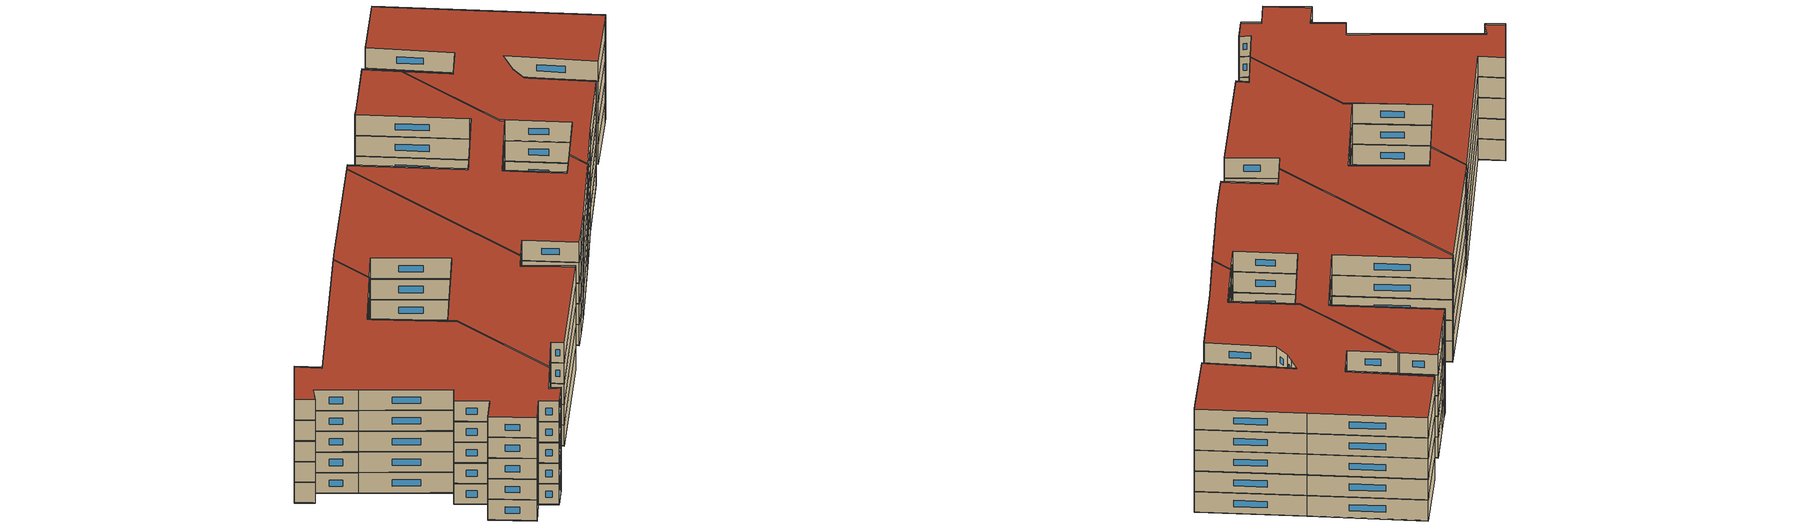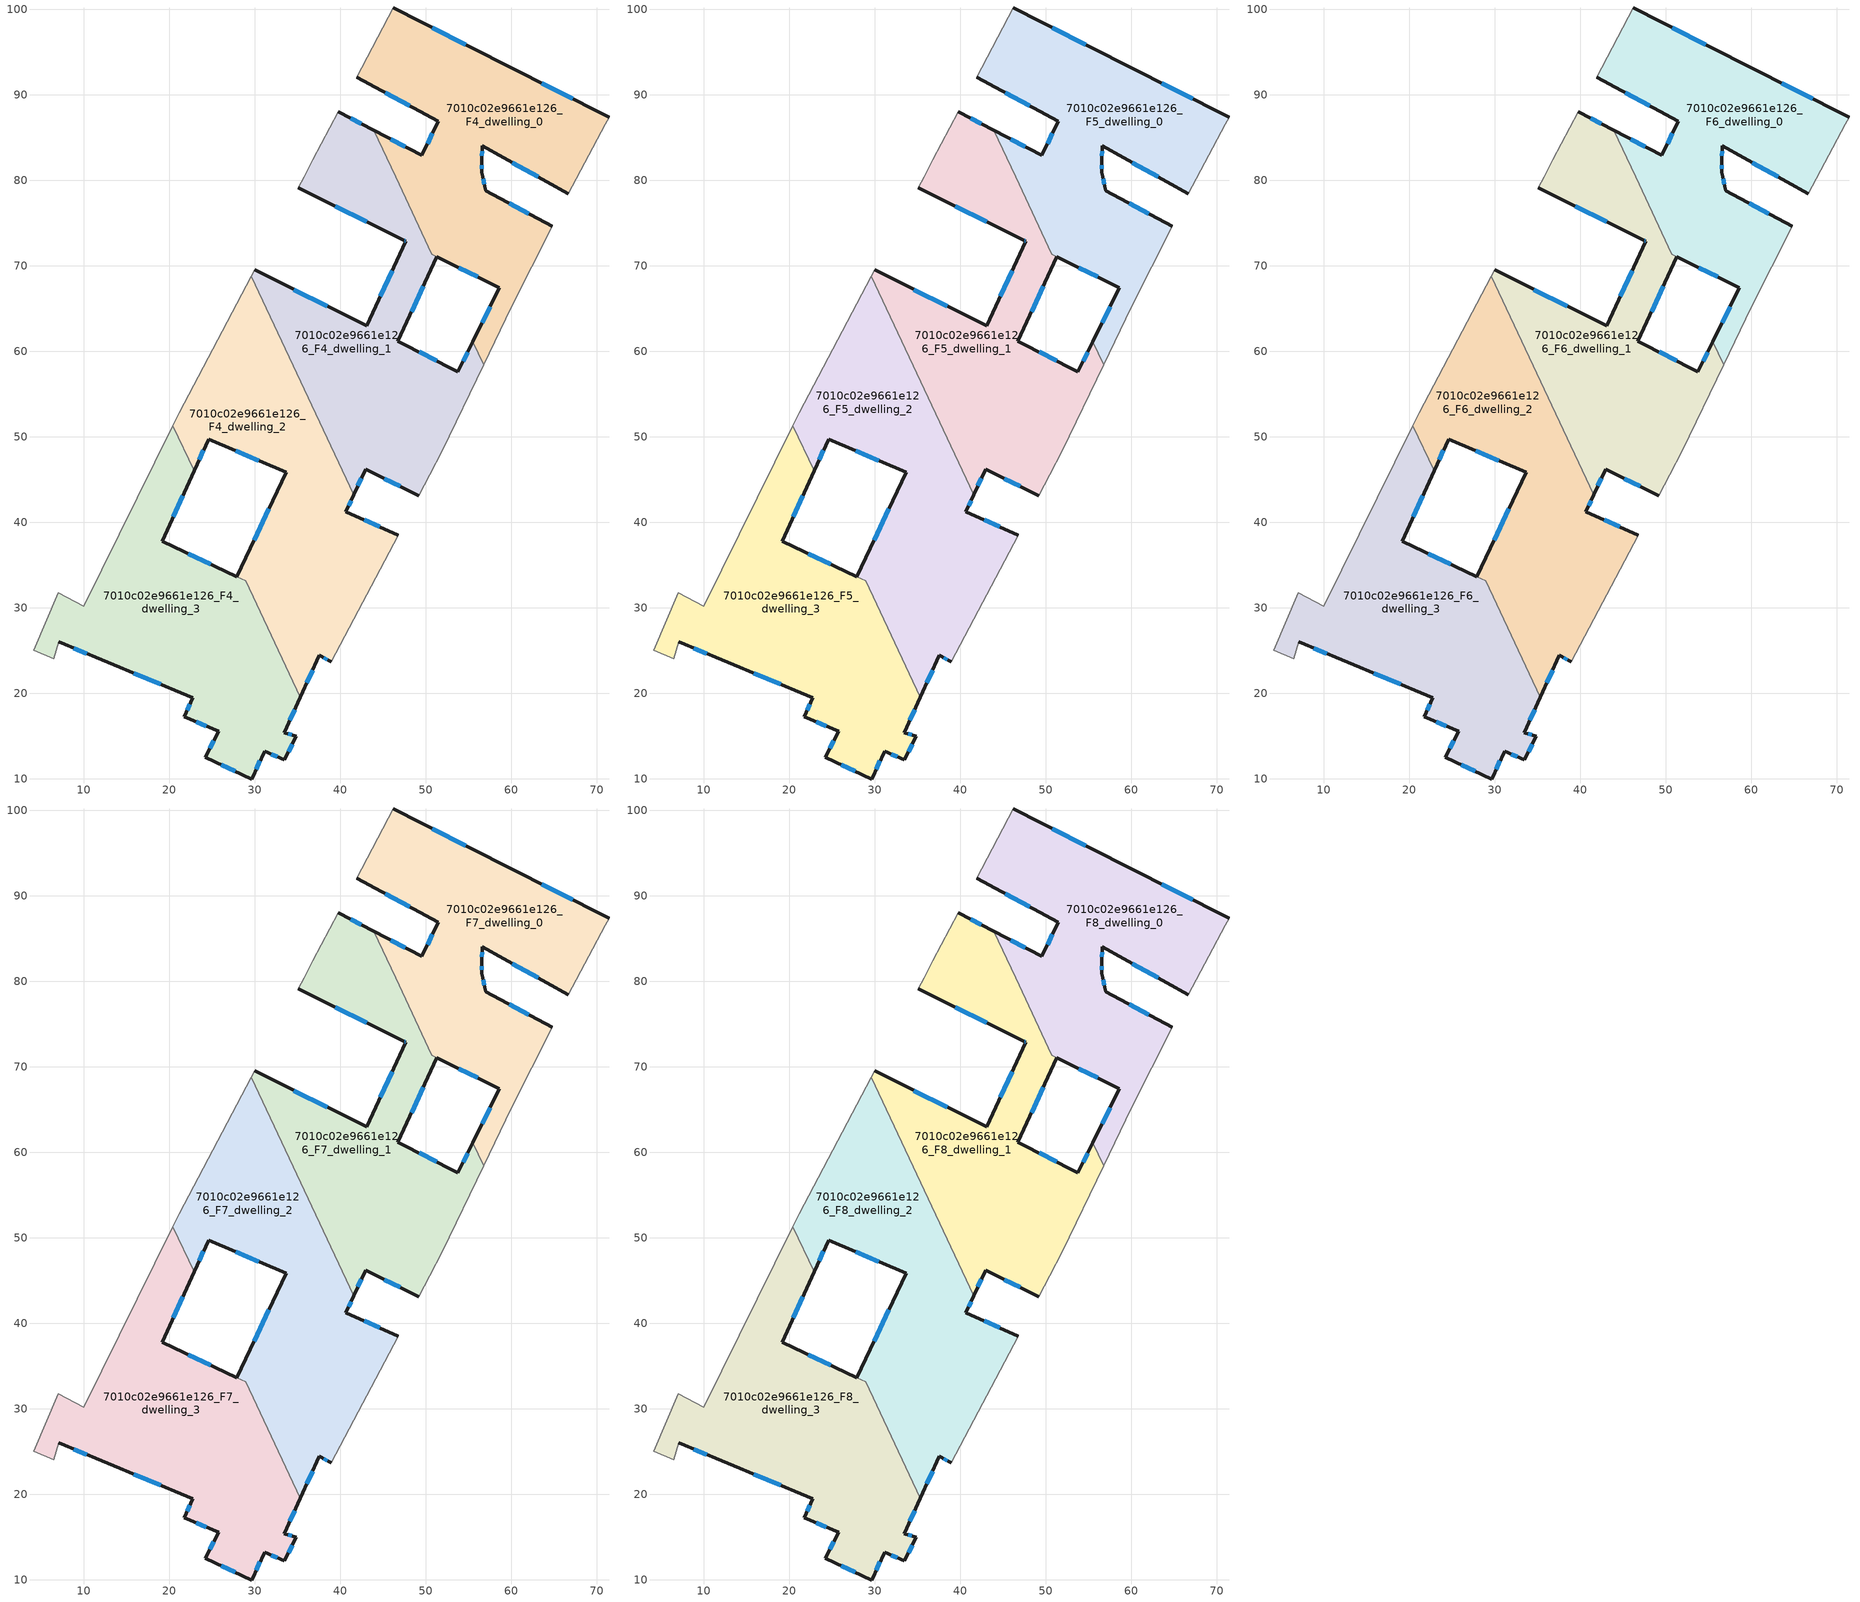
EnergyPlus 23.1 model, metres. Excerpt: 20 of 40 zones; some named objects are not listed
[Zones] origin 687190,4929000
7010c02e9661e126_F4_dwelling_0
 floor to 7010c02e9661e126_F3_dwelling_0 (EU_floor_Construction): 59.98,65.12 64.76,74.59 57.03,78.73 56.53,80.9 56.55,82.2 56.59,83.99 66.68,78.41 71.01,86.51 71.47,87.38 59.29,93.49 46.17,100.13 41.9,92.05 51.45,86.86 49.53,82.88 43.93,85.81 50.72,71.33 58.61,67.4 55.5,61.11 56.77,58.4 z12
 wall outside (EU_wall_Construction): 43.93,85.81 49.54,82.88 51.45,86.86 41.91,92.05 / 46.18,100.13 59.3,93.49 71.47,87.38 / 66.68,78.41 56.59,83.99 56.56,82.2 56.54,80.9 57.04,78.73 64.76,74.59 / 55.5,61.11 58.61,67.4 51.29,71.04 z12:15
 wall adiabatic (EU_wall_Construction): 41.91,92.05 46.18,100.13 / 71.47,87.38 71.01,86.51 66.68,78.41 / 64.76,74.59 59.98,65.12 56.77,58.4 z12:15
 wall to 7010c02e9661e126_F4_dwelling_1 (EU_wall_Construction): 56.77,58.4 55.5,61.11 / 51.28,71.04 50.72,71.33 46.47,80.39 43.93,85.81 z12:15
 window (EU_Window_Construction): 45.89,84.79 47.57,83.91 / 50.21,84.28 50.78,85.47 / 48.11,88.68 45.25,90.23 / 50.78,97.8 54.69,95.82 / 63.57,91.35 67.2,89.52 / 63.15,80.37 60.13,82.04 / 56.58,83.36 56.57,82.83 / 56.55,81.75 56.54,81.36 / 56.71,80.14 56.86,79.49 / 59.74,77.28 62.05,76.04 / 56.59,63.32 57.52,65.2 / 56.05,68.68 53.86,69.77 z13.05:13.95
7010c02e9661e126_F4_dwelling_1
 floor to 7010c02e9661e126_F3_dwelling_1 (EU_floor_Construction): 50.47,45.51 51.94,48.32 56.77,58.4 55.5,61.11 53.76,57.6 46.74,61.15 51.28,71.04 50.72,71.33 43.93,85.81 39.75,87.99 36.8,82.4 35.75,80.4 35.06,79.11 47.44,72.95 47.65,72.85 43.08,62.97 29.97,69.49 29.59,68.76 41.57,43.18 42.96,46.18 49.19,43.08 z12
 wall outside (EU_wall_Construction): 39.76,87.99 43.93,85.81 / 51.29,71.04 46.74,61.15 53.77,57.6 55.5,61.11 / 49.19,43.08 42.96,46.18 41.57,43.18 / 29.97,69.49 43.08,62.97 47.65,72.85 47.44,72.95 35.06,79.11 z12:15
 wall adiabatic (EU_wall_Construction): 56.77,58.4 51.94,48.32 50.47,45.51 49.19,43.08 / 29.59,68.76 29.97,69.49 / 35.06,79.11 35.76,80.4 36.81,82.4 39.76,87.99 z12:15
 wall to 7010c02e9661e126_F4_dwelling_2 (EU_wall_Construction): 41.57,43.18 29.59,68.76 z12:15
 window (EU_Window_Construction): 41.22,87.23 42.47,86.58 / 49.69,67.58 48.34,64.62 / 49.21,59.91 51.3,58.85 / 54.37,58.83 54.89,59.88 / 47.01,44.17 45.15,45.1 / 42.48,45.13 42.06,44.24 / 34.57,67.21 38.49,65.26 / 44.68,66.44 46.05,69.39 / 47.57,72.89 47.52,72.92 / 43.1,75.11 39.41,76.95 z13.05:13.95
7010c02e9661e126_F4_dwelling_2
 floor to 7010c02e9661e126_F3_dwelling_2 (EU_floor_Construction): 38.96,23.66 46.78,38.48 40.67,41.22 41.57,43.18 40.67,45.11 31.22,40.68 27.9,33.61 28.92,33.13 35.31,19.5 37.54,24.42 z12
 floor to 7010c02e9661e126_F3_dwelling_3 (EU_floor_Construction): 40.67,45.11 29.59,68.76 21.15,52.8 20.41,51.3 22.9,45.99 24.58,49.68 33.65,45.84 31.22,40.68 z12
 wall outside (EU_wall_Construction): 41.57,43.18 40.67,41.22 46.78,38.48 / 38.96,23.66 37.55,24.42 35.31,19.5 / 27.9,33.61 33.66,45.84 24.58,49.68 22.9,45.99 z12:15
 wall adiabatic (EU_wall_Construction): 20.41,51.3 21.16,52.8 29.59,68.76 / 46.78,38.48 38.96,23.66 z12:15
 wall to 7010c02e9661e126_F4_dwelling_3 (EU_wall_Construction): 22.9,45.99 20.41,51.3 / 35.31,19.5 28.93,33.12 / 28.92,33.13 27.9,33.61 z12:15
 window (EU_Window_Construction): 30.47,47.19 27.77,48.34 / 23.99,48.39 23.49,47.28 / 41.26,42.5 40.98,41.91 / 42.81,40.26 44.64,39.44 / 38.47,23.93 38.04,24.16 / 36.76,22.7 36.09,21.23 / 29.91,37.9 31.64,41.56 z13.05:13.95
7010c02e9661e126_F4_dwelling_3
 floor to 7010c02e9661e126_F3_dwelling_4 (EU_floor_Construction): 33.46,12.21 34.84,14.96 33.42,15.38 35.31,19.5 28.92,33.12 19.15,37.76 22.9,45.99 20.41,51.3 9.98,30.17 6.99,31.75 4.12,25.01 6.45,24 7.07,26 12.09,23.89 22.72,19.47 21.73,17.24 25.75,15.51 24.17,12.5 29.62,9.96 31.13,13.21 z12
 wall outside (EU_wall_Construction): 22.9,45.99 19.15,37.76 27.89,33.62 / 35.31,19.5 33.43,15.38 34.84,14.96 33.46,12.21 31.14,13.21 29.62,9.96 24.18,12.5 25.76,15.51 21.73,17.24 22.72,19.47 12.09,23.89 7.07,26 z12:15
 wall adiabatic (EU_wall_Construction): 7.07,26 6.45,24 4.12,25.01 6.99,31.75 9.98,30.17 20.41,51.3 z12:15
 window (EU_Window_Construction): 24.73,13.55 25.2,14.46 / 24.35,16.12 23.14,16.63 / 22.08,18.02 22.38,18.69 / 19,21.02 15.82,22.35 / 10.33,24.63 8.84,25.26 / 21.58,43.1 20.46,40.65 / 22.21,36.31 24.82,35.07 / 34.65,18.06 34.08,16.82 / 33.92,15.23 34.35,15.1 / 34.36,13.99 33.95,13.17 / 32.65,12.56 31.95,12.85 / 30.61,12.07 30.15,11.09 / 27.71,10.85 26.09,11.6 z13.05:13.95
7010c02e9661e126_F5_dwelling_0
 floor to 7010c02e9661e126_F4_dwelling_0 (EU_floor_Construction): 59.98,65.12 64.76,74.59 57.03,78.73 56.53,80.9 56.55,82.2 56.59,83.99 66.68,78.41 71.01,86.51 71.47,87.38 59.29,93.49 46.17,100.13 41.9,92.05 51.45,86.86 49.53,82.88 43.93,85.81 50.72,71.33 58.61,67.4 55.5,61.11 56.77,58.4 z15
 wall outside (EU_wall_Construction): 43.93,85.81 49.54,82.88 51.45,86.86 41.91,92.05 / 46.18,100.13 59.3,93.49 71.47,87.38 / 66.68,78.41 56.59,83.99 56.56,82.2 56.54,80.9 57.04,78.73 64.76,74.59 / 55.5,61.11 58.61,67.4 51.29,71.04 z15:18
 wall adiabatic (EU_wall_Construction): 41.91,92.05 46.18,100.13 / 71.47,87.38 71.01,86.51 66.68,78.41 / 64.76,74.59 59.98,65.12 56.77,58.4 z15:18
 wall to 7010c02e9661e126_F5_dwelling_1 (EU_wall_Construction): 56.77,58.4 55.5,61.11 / 51.28,71.04 50.72,71.33 46.47,80.39 43.93,85.81 z15:18
 window (EU_Window_Construction): 45.89,84.79 47.57,83.91 / 50.21,84.28 50.78,85.47 / 48.11,88.68 45.25,90.23 / 50.78,97.8 54.69,95.82 / 63.57,91.35 67.2,89.52 / 63.15,80.37 60.13,82.04 / 56.58,83.36 56.57,82.83 / 56.55,81.75 56.54,81.36 / 56.71,80.14 56.86,79.49 / 59.74,77.28 62.05,76.04 / 56.59,63.32 57.52,65.2 / 56.05,68.68 53.86,69.77 z16.05:16.95
7010c02e9661e126_F5_dwelling_1
 floor to 7010c02e9661e126_F4_dwelling_1 (EU_floor_Construction): 50.47,45.51 51.94,48.32 56.77,58.4 55.5,61.11 53.76,57.6 46.74,61.15 51.28,71.04 50.72,71.33 43.93,85.81 39.75,87.99 36.8,82.4 35.75,80.4 35.06,79.11 47.44,72.95 47.65,72.85 43.08,62.97 29.97,69.49 29.59,68.76 41.57,43.18 42.96,46.18 49.19,43.08 z15
 wall outside (EU_wall_Construction): 39.76,87.99 43.93,85.81 / 51.29,71.04 46.74,61.15 53.77,57.6 55.5,61.11 / 49.19,43.08 42.96,46.18 41.57,43.18 / 29.97,69.49 43.08,62.97 47.65,72.85 47.44,72.95 35.06,79.11 z15:18
 wall adiabatic (EU_wall_Construction): 56.77,58.4 51.94,48.32 50.47,45.51 49.19,43.08 / 29.59,68.76 29.97,69.49 / 35.06,79.11 35.76,80.4 36.81,82.4 39.76,87.99 z15:18
 wall to 7010c02e9661e126_F5_dwelling_2 (EU_wall_Construction): 41.57,43.18 29.59,68.76 z15:18
 window (EU_Window_Construction): 41.22,87.23 42.47,86.58 / 49.69,67.58 48.34,64.62 / 49.21,59.91 51.3,58.85 / 54.37,58.83 54.89,59.88 / 47.01,44.17 45.15,45.1 / 42.48,45.13 42.06,44.24 / 34.57,67.21 38.49,65.26 / 44.68,66.44 46.05,69.39 / 47.57,72.89 47.52,72.92 / 43.1,75.11 39.41,76.95 z16.05:16.95
7010c02e9661e126_F5_dwelling_2
 floor to 7010c02e9661e126_F4_dwelling_2 (EU_floor_Construction): 38.96,23.66 46.78,38.48 40.67,41.22 41.57,43.18 29.59,68.76 21.15,52.8 20.41,51.3 22.9,45.99 24.58,49.68 33.65,45.84 27.9,33.61 28.92,33.13 35.31,19.5 37.54,24.42 z15
 wall outside (EU_wall_Construction): 41.57,43.18 40.67,41.22 46.78,38.48 / 38.96,23.66 37.55,24.42 35.31,19.5 / 27.9,33.61 33.66,45.84 24.58,49.68 22.9,45.99 z15:18
 wall adiabatic (EU_wall_Construction): 20.41,51.3 21.16,52.8 29.59,68.76 / 46.78,38.48 38.96,23.66 z15:18
 wall to 7010c02e9661e126_F5_dwelling_3 (EU_wall_Construction): 22.9,45.99 20.41,51.3 / 35.31,19.5 28.93,33.12 / 28.92,33.13 27.9,33.61 z15:18
 window (EU_Window_Construction): 30.47,47.19 27.77,48.34 / 23.99,48.39 23.49,47.28 / 41.26,42.5 40.98,41.91 / 42.81,40.26 44.64,39.44 / 38.47,23.93 38.04,24.16 / 36.76,22.7 36.09,21.23 / 29.91,37.9 31.64,41.56 z16.05:16.95
7010c02e9661e126_F5_dwelling_3
 floor to 7010c02e9661e126_F4_dwelling_3 (EU_floor_Construction): 33.46,12.21 34.84,14.96 33.42,15.38 35.31,19.5 28.92,33.12 19.15,37.76 22.9,45.99 20.41,51.3 9.98,30.17 6.99,31.75 4.12,25.01 6.45,24 7.07,26 12.09,23.89 22.72,19.47 21.73,17.24 25.75,15.51 24.17,12.5 29.62,9.96 31.13,13.21 z15
 wall outside (EU_wall_Construction): 22.9,45.99 19.15,37.76 27.89,33.62 / 35.31,19.5 33.43,15.38 34.84,14.96 33.46,12.21 31.14,13.21 29.62,9.96 24.18,12.5 25.76,15.51 21.73,17.24 22.72,19.47 12.09,23.89 7.07,26 z15:18
 wall adiabatic (EU_wall_Construction): 7.07,26 6.45,24 4.12,25.01 6.99,31.75 9.98,30.17 20.41,51.3 z15:18
 window (EU_Window_Construction): 24.73,13.55 25.2,14.46 / 24.35,16.12 23.14,16.63 / 22.08,18.02 22.38,18.69 / 19,21.02 15.82,22.35 / 10.33,24.63 8.84,25.26 / 21.58,43.1 20.46,40.65 / 22.21,36.31 24.82,35.07 / 34.65,18.06 34.08,16.82 / 33.92,15.23 34.35,15.1 / 34.36,13.99 33.95,13.17 / 32.65,12.56 31.95,12.85 / 30.61,12.07 30.15,11.09 / 27.71,10.85 26.09,11.6 z16.05:16.95
7010c02e9661e126_F6_dwelling_0
 floor to 7010c02e9661e126_F5_dwelling_0 (EU_floor_Construction): 59.98,65.12 64.76,74.59 57.03,78.73 56.53,80.9 56.55,82.2 56.59,83.99 66.68,78.41 71.01,86.51 71.47,87.38 59.29,93.49 46.17,100.13 41.9,92.05 51.45,86.86 49.53,82.88 43.93,85.81 50.72,71.33 58.61,67.4 55.5,61.11 56.77,58.4 z18
 wall outside (EU_wall_Construction): 43.93,85.81 49.54,82.88 51.45,86.86 41.91,92.05 / 46.18,100.13 59.3,93.49 71.47,87.38 / 66.68,78.41 56.59,83.99 56.56,82.2 56.54,80.9 57.04,78.73 64.76,74.59 / 55.5,61.11 58.61,67.4 51.29,71.04 z18:21
 wall adiabatic (EU_wall_Construction): 41.91,92.05 46.18,100.13 / 71.47,87.38 71.01,86.51 66.68,78.41 / 64.76,74.59 59.98,65.12 56.77,58.4 z18:21
 wall to 7010c02e9661e126_F6_dwelling_1 (EU_wall_Construction): 56.77,58.4 55.5,61.11 / 51.28,71.04 50.72,71.33 46.47,80.39 43.93,85.81 z18:21
 window (EU_Window_Construction): 45.89,84.79 47.57,83.91 / 50.21,84.28 50.78,85.47 / 48.11,88.68 45.25,90.23 / 50.78,97.8 54.69,95.82 / 63.57,91.35 67.2,89.52 / 63.15,80.37 60.13,82.04 / 56.58,83.36 56.57,82.83 / 56.55,81.75 56.54,81.36 / 56.71,80.14 56.86,79.49 / 59.74,77.28 62.05,76.04 / 56.59,63.32 57.52,65.2 / 56.05,68.68 53.86,69.77 z19.05:19.95
7010c02e9661e126_F6_dwelling_1
 floor to 7010c02e9661e126_F5_dwelling_1 (EU_floor_Construction): 50.47,45.51 51.94,48.32 56.77,58.4 55.5,61.11 53.76,57.6 46.74,61.15 51.28,71.04 50.72,71.33 43.93,85.81 39.75,87.99 36.8,82.4 35.75,80.4 35.06,79.11 47.44,72.95 47.65,72.85 43.08,62.97 29.97,69.49 29.59,68.76 41.57,43.18 42.96,46.18 49.19,43.08 z18
 wall outside (EU_wall_Construction): 39.76,87.99 43.93,85.81 / 51.29,71.04 46.74,61.15 53.77,57.6 55.5,61.11 / 49.19,43.08 42.96,46.18 41.57,43.18 / 29.97,69.49 43.08,62.97 47.65,72.85 47.44,72.95 35.06,79.11 z18:21
 wall adiabatic (EU_wall_Construction): 56.77,58.4 51.94,48.32 50.47,45.51 49.19,43.08 / 29.59,68.76 29.97,69.49 / 35.06,79.11 35.76,80.4 36.81,82.4 39.76,87.99 z18:21
 wall to 7010c02e9661e126_F6_dwelling_2 (EU_wall_Construction): 41.57,43.18 29.59,68.76 z18:21
 window (EU_Window_Construction): 41.22,87.23 42.47,86.58 / 49.69,67.58 48.34,64.62 / 49.21,59.91 51.3,58.85 / 54.37,58.83 54.89,59.88 / 47.01,44.17 45.15,45.1 / 42.48,45.13 42.06,44.24 / 34.57,67.21 38.49,65.26 / 44.68,66.44 46.05,69.39 / 47.57,72.89 47.52,72.92 / 43.1,75.11 39.41,76.95 z19.05:19.95
7010c02e9661e126_F6_dwelling_2
 floor to 7010c02e9661e126_F5_dwelling_2 (EU_floor_Construction): 38.96,23.66 46.78,38.48 40.67,41.22 41.57,43.18 29.59,68.76 21.15,52.8 20.41,51.3 22.9,45.99 24.58,49.68 33.65,45.84 27.9,33.61 28.92,33.13 35.31,19.5 37.54,24.42 z18
 wall outside (EU_wall_Construction): 41.57,43.18 40.67,41.22 46.78,38.48 / 38.96,23.66 37.55,24.42 35.31,19.5 / 27.9,33.61 33.66,45.84 24.58,49.68 22.9,45.99 z18:21
 wall adiabatic (EU_wall_Construction): 20.41,51.3 21.16,52.8 29.59,68.76 / 46.78,38.48 38.96,23.66 z18:21
 wall to 7010c02e9661e126_F6_dwelling_3 (EU_wall_Construction): 22.9,45.99 20.41,51.3 / 35.31,19.5 28.93,33.12 / 28.92,33.13 27.9,33.61 z18:21
 window (EU_Window_Construction): 30.47,47.19 27.77,48.34 / 23.99,48.39 23.49,47.28 / 41.26,42.5 40.98,41.91 / 42.81,40.26 44.64,39.44 / 38.47,23.93 38.04,24.16 / 36.76,22.7 36.09,21.23 / 29.91,37.9 31.64,41.56 z19.05:19.95
7010c02e9661e126_F6_dwelling_3
 floor to 7010c02e9661e126_F5_dwelling_3 (EU_floor_Construction): 33.46,12.21 34.84,14.96 33.42,15.38 35.31,19.5 28.92,33.12 19.15,37.76 22.9,45.99 20.41,51.3 9.98,30.17 6.99,31.75 4.12,25.01 6.45,24 7.07,26 12.09,23.89 22.72,19.47 21.73,17.24 25.75,15.51 24.17,12.5 29.62,9.96 31.13,13.21 z18
 wall outside (EU_wall_Construction): 22.9,45.99 19.15,37.76 27.89,33.62 / 35.31,19.5 33.43,15.38 34.84,14.96 33.46,12.21 31.14,13.21 29.62,9.96 24.18,12.5 25.76,15.51 21.73,17.24 22.72,19.47 12.09,23.89 7.07,26 z18:21
 wall adiabatic (EU_wall_Construction): 7.07,26 6.45,24 4.12,25.01 6.99,31.75 9.98,30.17 20.41,51.3 z18:21
 window (EU_Window_Construction): 24.73,13.55 25.2,14.46 / 24.35,16.12 23.14,16.63 / 22.08,18.02 22.38,18.69 / 19,21.02 15.82,22.35 / 10.33,24.63 8.84,25.26 / 21.58,43.1 20.46,40.65 / 22.21,36.31 24.82,35.07 / 34.65,18.06 34.08,16.82 / 33.92,15.23 34.35,15.1 / 34.36,13.99 33.95,13.17 / 32.65,12.56 31.95,12.85 / 30.61,12.07 30.15,11.09 / 27.71,10.85 26.09,11.6 z19.05:19.95
7010c02e9661e126_F7_dwelling_0
 floor to 7010c02e9661e126_F6_dwelling_0 (EU_floor_Construction): 59.98,65.12 64.76,74.59 57.03,78.73 56.53,80.9 56.55,82.2 56.59,83.99 66.68,78.41 71.01,86.51 71.47,87.38 59.29,93.49 46.17,100.13 41.9,92.05 51.45,86.86 49.53,82.88 43.93,85.81 50.72,71.33 58.61,67.4 55.5,61.11 56.77,58.4 z21
 wall outside (EU_wall_Construction): 43.93,85.81 49.54,82.88 51.45,86.86 41.91,92.05 / 46.18,100.13 59.3,93.49 71.47,87.38 / 66.68,78.41 56.59,83.99 56.56,82.2 56.54,80.9 57.04,78.73 64.76,74.59 / 55.5,61.11 58.61,67.4 51.29,71.04 z21:24
 wall adiabatic (EU_wall_Construction): 41.91,92.05 46.18,100.13 / 71.47,87.38 71.01,86.51 66.68,78.41 / 64.76,74.59 59.98,65.12 56.77,58.4 z21:24
 wall to 7010c02e9661e126_F7_dwelling_1 (EU_wall_Construction): 56.77,58.4 55.5,61.11 / 51.28,71.04 50.72,71.33 46.47,80.39 43.93,85.81 z21:24
 window (EU_Window_Construction): 45.89,84.79 47.57,83.91 / 50.21,84.28 50.78,85.47 / 48.11,88.68 45.25,90.23 / 50.78,97.8 54.69,95.82 / 63.57,91.35 67.2,89.52 / 63.15,80.37 60.13,82.04 / 56.58,83.36 56.57,82.83 / 56.55,81.75 56.54,81.36 / 56.71,80.14 56.86,79.49 / 59.74,77.28 62.05,76.04 / 56.59,63.32 57.52,65.2 / 56.05,68.68 53.86,69.77 z22.05:22.95
7010c02e9661e126_F7_dwelling_1
 floor to 7010c02e9661e126_F6_dwelling_1 (EU_floor_Construction): 50.47,45.51 51.94,48.32 56.77,58.4 55.5,61.11 53.76,57.6 46.74,61.15 51.28,71.04 50.72,71.33 43.93,85.81 39.75,87.99 36.8,82.4 35.75,80.4 35.06,79.11 47.44,72.95 47.65,72.85 43.08,62.97 29.97,69.49 29.59,68.76 41.57,43.18 42.96,46.18 49.19,43.08 z21
 wall outside (EU_wall_Construction): 39.76,87.99 43.93,85.81 / 51.29,71.04 46.74,61.15 53.77,57.6 55.5,61.11 / 49.19,43.08 42.96,46.18 41.57,43.18 / 29.97,69.49 43.08,62.97 47.65,72.85 47.44,72.95 35.06,79.11 z21:24
 wall adiabatic (EU_wall_Construction): 56.77,58.4 51.94,48.32 50.47,45.51 49.19,43.08 / 29.59,68.76 29.97,69.49 / 35.06,79.11 35.76,80.4 36.81,82.4 39.76,87.99 z21:24
 wall to 7010c02e9661e126_F7_dwelling_2 (EU_wall_Construction): 41.57,43.18 29.59,68.76 z21:24
 window (EU_Window_Construction): 41.22,87.23 42.47,86.58 / 49.69,67.58 48.34,64.62 / 49.21,59.91 51.3,58.85 / 54.37,58.83 54.89,59.88 / 47.01,44.17 45.15,45.1 / 42.48,45.13 42.06,44.24 / 34.57,67.21 38.49,65.26 / 44.68,66.44 46.05,69.39 / 47.57,72.89 47.52,72.92 / 43.1,75.11 39.41,76.95 z22.05:22.95
7010c02e9661e126_F7_dwelling_2
 floor to 7010c02e9661e126_F6_dwelling_2 (EU_floor_Construction): 38.96,23.66 46.78,38.48 40.67,41.22 41.57,43.18 29.59,68.76 21.15,52.8 20.41,51.3 22.9,45.99 24.58,49.68 33.65,45.84 27.9,33.61 28.92,33.13 35.31,19.5 37.54,24.42 z21
 wall outside (EU_wall_Construction): 41.57,43.18 40.67,41.22 46.78,38.48 / 38.96,23.66 37.55,24.42 35.31,19.5 / 27.9,33.61 33.66,45.84 24.58,49.68 22.9,45.99 z21:24
 wall adiabatic (EU_wall_Construction): 20.41,51.3 21.16,52.8 29.59,68.76 / 46.78,38.48 38.96,23.66 z21:24
 wall to 7010c02e9661e126_F7_dwelling_3 (EU_wall_Construction): 22.9,45.99 20.41,51.3 / 35.31,19.5 28.93,33.12 / 28.92,33.13 27.9,33.61 z21:24
 window (EU_Window_Construction): 30.47,47.19 27.77,48.34 / 23.99,48.39 23.49,47.28 / 41.26,42.5 40.98,41.91 / 42.81,40.26 44.64,39.44 / 38.47,23.93 38.04,24.16 / 36.76,22.7 36.09,21.23 / 29.91,37.9 31.64,41.56 z22.05:22.95
7010c02e9661e126_F7_dwelling_3
 floor to 7010c02e9661e126_F6_dwelling_3 (EU_floor_Construction): 33.46,12.21 34.84,14.96 33.42,15.38 35.31,19.5 28.92,33.12 19.15,37.76 22.9,45.99 20.41,51.3 9.98,30.17 6.99,31.75 4.12,25.01 6.45,24 7.07,26 12.09,23.89 22.72,19.47 21.73,17.24 25.75,15.51 24.17,12.5 29.62,9.96 31.13,13.21 z21
 wall outside (EU_wall_Construction): 22.9,45.99 19.15,37.76 27.89,33.62 / 35.31,19.5 33.43,15.38 34.84,14.96 33.46,12.21 31.14,13.21 29.62,9.96 24.18,12.5 25.76,15.51 21.73,17.24 22.72,19.47 12.09,23.89 7.07,26 z21:24
 wall adiabatic (EU_wall_Construction): 7.07,26 6.45,24 4.12,25.01 6.99,31.75 9.98,30.17 20.41,51.3 z21:24
 window (EU_Window_Construction): 24.73,13.55 25.2,14.46 / 24.35,16.12 23.14,16.63 / 22.08,18.02 22.38,18.69 / 19,21.02 15.82,22.35 / 10.33,24.63 8.84,25.26 / 21.58,43.1 20.46,40.65 / 22.21,36.31 24.82,35.07 / 34.65,18.06 34.08,16.82 / 33.92,15.23 34.35,15.1 / 34.36,13.99 33.95,13.17 / 32.65,12.56 31.95,12.85 / 30.61,12.07 30.15,11.09 / 27.71,10.85 26.09,11.6 z22.05:22.95
7010c02e9661e126_F8_dwelling_0
 floor to 7010c02e9661e126_F7_dwelling_0 (EU_floor_Construction): 59.98,65.12 64.76,74.59 57.03,78.73 56.53,80.9 56.55,82.2 56.59,83.99 66.68,78.41 71.01,86.51 71.47,87.38 59.29,93.49 46.17,100.13 41.9,92.05 51.45,86.86 49.53,82.88 43.93,85.81 50.72,71.33 58.61,67.4 55.5,61.11 56.77,58.4 z24
 wall outside (EU_wall_Construction): 43.93,85.81 49.54,82.88 51.45,86.86 41.91,92.05 / 46.18,100.13 59.3,93.49 71.47,87.38 / 66.68,78.41 56.59,83.99 56.56,82.2 56.54,80.9 57.04,78.73 64.76,74.59 / 55.5,61.11 58.61,67.4 51.29,71.04 z24:27
 wall adiabatic (EU_wall_Construction): 41.91,92.05 46.18,100.13 / 71.47,87.38 71.01,86.51 66.68,78.41 / 64.76,74.59 59.98,65.12 56.77,58.4 z24:27
 wall to 7010c02e9661e126_F8_dwelling_1 (EU_wall_Construction): 56.77,58.4 55.5,61.11 / 51.28,71.04 50.72,71.33 46.47,80.39 43.93,85.81 z24:27
 window (EU_Window_Construction): 45.89,84.79 47.57,83.91 / 50.21,84.28 50.78,85.47 / 48.11,88.68 45.25,90.23 / 50.78,97.8 54.69,95.82 / 63.57,91.35 67.2,89.52 / 63.15,80.37 60.13,82.04 / 56.58,83.36 56.57,82.83 / 56.55,81.75 56.54,81.36 / 56.71,80.14 56.86,79.49 / 59.74,77.28 62.05,76.04 / 56.59,63.32 57.52,65.2 / 56.05,68.68 53.86,69.77 z25.05:25.95
 roof outside (EU_roof_Construction): 71.47,87.38 71.01,86.51 66.68,78.41 56.59,83.99 56.55,82.2 56.53,80.9 57.03,78.73 64.76,74.59 59.98,65.12 56.77,58.4 55.5,61.11 58.61,67.4 50.72,71.33 43.93,85.81 49.53,82.88 51.45,86.86 41.9,92.05 46.17,100.13 59.29,93.49 z27
7010c02e9661e126_F8_dwelling_1
 floor to 7010c02e9661e126_F7_dwelling_1 (EU_floor_Construction): 50.47,45.51 51.94,48.32 56.77,58.4 55.5,61.11 53.76,57.6 46.74,61.15 51.28,71.04 50.72,71.33 43.93,85.81 39.75,87.99 36.8,82.4 35.75,80.4 35.06,79.11 47.44,72.95 47.65,72.85 43.08,62.97 29.97,69.49 29.59,68.76 41.57,43.18 42.96,46.18 49.19,43.08 z24
 wall outside (EU_wall_Construction): 39.76,87.99 43.93,85.81 / 51.29,71.04 46.74,61.15 53.77,57.6 55.5,61.11 / 49.19,43.08 42.96,46.18 41.57,43.18 / 29.97,69.49 43.08,62.97 47.65,72.85 47.44,72.95 35.06,79.11 z24:27
 wall adiabatic (EU_wall_Construction): 56.77,58.4 51.94,48.32 50.47,45.51 49.19,43.08 / 29.59,68.76 29.97,69.49 / 35.06,79.11 35.76,80.4 36.81,82.4 39.76,87.99 z24:27
 wall to 7010c02e9661e126_F8_dwelling_2 (EU_wall_Construction): 41.57,43.18 29.59,68.76 z24:27
 window (EU_Window_Construction): 41.22,87.23 42.47,86.58 / 49.69,67.58 48.34,64.62 / 49.21,59.91 51.3,58.85 / 54.37,58.83 54.89,59.88 / 47.01,44.17 45.15,45.1 / 42.48,45.13 42.06,44.24 / 34.57,67.21 38.49,65.26 / 44.68,66.44 46.05,69.39 / 47.57,72.89 47.52,72.92 / 43.1,75.11 39.41,76.95 z25.05:25.95
 roof outside (EU_roof_Construction): 43.93,85.81 50.72,71.33 51.28,71.04 46.74,61.15 53.76,57.6 55.5,61.11 56.77,58.4 51.94,48.32 50.47,45.51 49.19,43.08 42.96,46.18 41.57,43.18 29.59,68.76 29.97,69.49 43.08,62.97 47.65,72.85 47.44,72.95 35.06,79.11 35.75,80.4 36.8,82.4 39.75,87.99 z27
7010c02e9661e126_F8_dwelling_2
 floor to 7010c02e9661e126_F7_dwelling_2 (EU_floor_Construction): 38.96,23.66 46.78,38.48 40.67,41.22 41.57,43.18 29.59,68.76 21.15,52.8 20.41,51.3 22.9,45.99 24.58,49.68 33.65,45.84 27.9,33.61 28.92,33.13 35.31,19.5 37.54,24.42 z24
 wall outside (EU_wall_Construction): 41.57,43.18 40.67,41.22 46.78,38.48 / 38.96,23.66 37.55,24.42 35.31,19.5 / 27.9,33.61 33.66,45.84 24.58,49.68 22.9,45.99 z24:27
 wall adiabatic (EU_wall_Construction): 20.41,51.3 21.16,52.8 29.59,68.76 / 46.78,38.48 38.96,23.66 z24:27
 wall to 7010c02e9661e126_F8_dwelling_3 (EU_wall_Construction): 22.9,45.99 20.41,51.3 / 35.31,19.5 28.93,33.12 / 28.92,33.13 27.9,33.61 z24:27
 window (EU_Window_Construction): 30.47,47.19 27.77,48.34 / 23.99,48.39 23.49,47.28 / 41.26,42.5 40.98,41.91 / 42.81,40.26 44.64,39.44 / 38.47,23.93 38.04,24.16 / 36.76,22.7 36.09,21.23 / 29.91,37.9 31.64,41.56 z25.05:25.95
 roof outside (EU_roof_Construction): 29.59,68.76 41.57,43.18 40.67,41.22 46.78,38.48 38.96,23.66 37.55,24.42 35.31,19.5 28.92,33.13 27.9,33.61 33.66,45.84 24.58,49.68 22.9,45.99 20.41,51.3 21.16,52.8 z27
7010c02e9661e126_F8_dwelling_3
 floor to 7010c02e9661e126_F7_dwelling_3 (EU_floor_Construction): 33.46,12.21 34.84,14.96 33.42,15.38 35.31,19.5 28.92,33.12 19.15,37.76 22.9,45.99 20.41,51.3 9.98,30.17 6.99,31.75 4.12,25.01 6.45,24 7.07,26 12.09,23.89 22.72,19.47 21.73,17.24 25.75,15.51 24.17,12.5 29.62,9.96 31.13,13.21 z24
 wall outside (EU_wall_Construction): 22.9,45.99 19.15,37.76 27.89,33.62 / 35.31,19.5 33.43,15.38 34.84,14.96 33.46,12.21 31.14,13.21 29.62,9.96 24.18,12.5 25.76,15.51 21.73,17.24 22.72,19.47 12.09,23.89 7.07,26 z24:27
 wall adiabatic (EU_wall_Construction): 7.07,26 6.45,24 4.12,25.01 6.99,31.75 9.98,30.17 20.41,51.3 z24:27
 window (EU_Window_Construction): 24.73,13.55 25.2,14.46 / 24.35,16.12 23.14,16.63 / 22.08,18.02 22.38,18.69 / 19,21.02 15.82,22.35 / 10.33,24.63 8.84,25.26 / 21.58,43.1 20.46,40.65 / 22.21,36.31 24.82,35.07 / 34.65,18.06 34.08,16.82 / 33.92,15.23 34.35,15.1 / 34.36,13.99 33.95,13.17 / 32.65,12.56 31.95,12.85 / 30.61,12.07 30.15,11.09 / 27.71,10.85 26.09,11.6 z25.05:25.95
 roof outside (EU_roof_Construction): 22.9,45.99 19.15,37.76 28.93,33.12 35.31,19.5 33.43,15.38 34.84,14.96 33.46,12.21 31.14,13.21 29.62,9.96 24.18,12.5 25.76,15.51 21.73,17.24 22.72,19.47 12.09,23.89 7.07,26 6.45,24 4.12,25.01 6.99,31.75 9.98,30.17 20.41,51.3 z27
[Building]
EU S2 Campaign: North Axis=0; Terrain=City; Solar Distribution=FullExterior
[Site:Location]
Bologna: Latitude=44.5; Longitude=11.25; Time Zone=1; Elevation=37
[SizingPeriod:WeatherFileDays]
AnnualSizingPeriod: Begin Month=1; Begin Day of Month=1; End Month=12; End Day of Month=31; Day of Week for Start Day=Monday; Use Weather File Daylight Saving Period=No; Use Weather File Rain and Snow Indicators=No
[MATERIAL]
EU_InternalMass_Material: Roughness=MediumRough; Thickness=0.1; Conductivity=1; Density=1800; Specific Heat=900; Thermal Absorptance=0.9; Solar Absorptance=0.7; Visible Absorptance=0.7
[MATERIAL:NOMASS] Roughness=MediumRough; Thermal Absorptance=0.9; Solar Absorptance=0.7; Visible Absorptance=0.7
Name | Thermal Resistance
EU_wall_NoMass | 0.890213
EU_roof_NoMass | 0.636128
EU_floor_NoMass | 0.79516
[WINDOWMATERIAL:SIMPLEGLAZINGSYSTEM]
EU_Window_SimpleGlazing: UFactor=4.49146; Solar Heat Gain Coefficient=0.85; Visible Transmittance=0.85
[CONSTRUCTION]
EU_wall_Construction: EU_wall_NoMass
EU_roof_Construction: EU_roof_NoMass
EU_floor_Construction: EU_floor_NoMass
EU_InternalMass_Construction: EU_InternalMass_Material
EU_Window_Construction: EU_Window_SimpleGlazing
[ZONE] Type=1; Multiplier=1; Ceiling Height=autocalculate; Floor Area=autocalculate; Part of Total Floor Area=Yes
Name | Volume
7010c02e9661e126_F4_dwelling_0; 7010c02e9661e126_F5_dwelling_0; 7010c02e9661e126_F6_dwelling_0; 7010c02e9661e126_F7_dwelling_0; 7010c02e9661e126_F8_dwelling_0 | 1455.82
7010c02e9661e126_F4_dwelling_1; 7010c02e9661e126_F5_dwelling_1; 7010c02e9661e126_F6_dwelling_1; 7010c02e9661e126_F7_dwelling_1; 7010c02e9661e126_F8_dwelling_1 | 1435.54
7010c02e9661e126_F4_dwelling_2; 7010c02e9661e126_F5_dwelling_2; 7010c02e9661e126_F6_dwelling_2; 7010c02e9661e126_F7_dwelling_2; 7010c02e9661e126_F8_dwelling_2 | 1479.31
7010c02e9661e126_F4_dwelling_3 | 1454.72
7010c02e9661e126_F5_dwelling_3; 7010c02e9661e126_F6_dwelling_3; 7010c02e9661e126_F7_dwelling_3; 7010c02e9661e126_F8_dwelling_3 | 1454.65
[INTERNALMASS] Construction=EU_InternalMass_Construction
Name | Zone or ZoneList | Surface Area
7010c02e9661e126_F4_dwelling_0_EU_InternalMass | 7010c02e9661e126_F4_dwelling_0 | 485.273
7010c02e9661e126_F4_dwelling_1_EU_InternalMass | 7010c02e9661e126_F4_dwelling_1 | 478.51
7010c02e9661e126_F4_dwelling_2_EU_InternalMass | 7010c02e9661e126_F4_dwelling_2 | 493.107
7010c02e9661e126_F4_dwelling_3_EU_InternalMass | 7010c02e9661e126_F4_dwelling_3 | 484.9
7010c02e9661e126_F5_dwelling_0_EU_InternalMass | 7010c02e9661e126_F5_dwelling_0 | 485.273
7010c02e9661e126_F5_dwelling_1_EU_InternalMass | 7010c02e9661e126_F5_dwelling_1 | 478.51
7010c02e9661e126_F5_dwelling_2_EU_InternalMass | 7010c02e9661e126_F5_dwelling_2 | 493.107
7010c02e9661e126_F5_dwelling_3_EU_InternalMass | 7010c02e9661e126_F5_dwelling_3 | 484.9
7010c02e9661e126_F6_dwelling_0_EU_InternalMass | 7010c02e9661e126_F6_dwelling_0 | 485.273
7010c02e9661e126_F6_dwelling_1_EU_InternalMass | 7010c02e9661e126_F6_dwelling_1 | 478.51
7010c02e9661e126_F6_dwelling_2_EU_InternalMass | 7010c02e9661e126_F6_dwelling_2 | 493.107
7010c02e9661e126_F6_dwelling_3_EU_InternalMass | 7010c02e9661e126_F6_dwelling_3 | 484.9
7010c02e9661e126_F7_dwelling_0_EU_InternalMass | 7010c02e9661e126_F7_dwelling_0 | 485.273
7010c02e9661e126_F7_dwelling_1_EU_InternalMass | 7010c02e9661e126_F7_dwelling_1 | 478.51
7010c02e9661e126_F7_dwelling_2_EU_InternalMass | 7010c02e9661e126_F7_dwelling_2 | 493.107
7010c02e9661e126_F7_dwelling_3_EU_InternalMass | 7010c02e9661e126_F7_dwelling_3 | 484.9
7010c02e9661e126_F8_dwelling_0_EU_InternalMass | 7010c02e9661e126_F8_dwelling_0 | 485.273
7010c02e9661e126_F8_dwelling_1_EU_InternalMass | 7010c02e9661e126_F8_dwelling_1 | 478.51
7010c02e9661e126_F8_dwelling_2_EU_InternalMass | 7010c02e9661e126_F8_dwelling_2 | 493.107
7010c02e9661e126_F8_dwelling_3_EU_InternalMass | 7010c02e9661e126_F8_dwelling_3 | 484.9
[OTHEREQUIPMENT] Fuel Type=Electricity; Design Level Calculation Method=Watts/Area; Power per Zone Floor Area=1; Fraction Latent=0; Fraction Radiant=0; Fraction Lost=0; Carbon Dioxide Generation Rate=0; EndUse Subcategory=EU_Step8_InternalGains
Name | Zone or ZoneList or Space or SpaceList | Schedule
EU_Step8_InternalGain_7010c02e9661e126_F4_dwelling_0_f000 | 7010c02e9661e126_F4_dwelling_0 | EU_Step8_GainSchedule_7010c02e9661e126_F4_dwelling_0_f000
EU_Step8_InternalGain_7010c02e9661e126_F4_dwelling_1_f000 | 7010c02e9661e126_F4_dwelling_1 | EU_Step8_GainSchedule_7010c02e9661e126_F4_dwelling_1_f000
EU_Step8_InternalGain_7010c02e9661e126_F4_dwelling_2_f000 | 7010c02e9661e126_F4_dwelling_2 | EU_Step8_GainSchedule_7010c02e9661e126_F4_dwelling_2_f000
EU_Step8_InternalGain_7010c02e9661e126_F4_dwelling_3_f000 | 7010c02e9661e126_F4_dwelling_3 | EU_Step8_GainSchedule_7010c02e9661e126_F4_dwelling_3_f000
EU_Step8_InternalGain_7010c02e9661e126_F5_dwelling_0_f000 | 7010c02e9661e126_F5_dwelling_0 | EU_Step8_GainSchedule_7010c02e9661e126_F5_dwelling_0_f000
EU_Step8_InternalGain_7010c02e9661e126_F5_dwelling_1_f000 | 7010c02e9661e126_F5_dwelling_1 | EU_Step8_GainSchedule_7010c02e9661e126_F5_dwelling_1_f000
EU_Step8_InternalGain_7010c02e9661e126_F5_dwelling_2_f000 | 7010c02e9661e126_F5_dwelling_2 | EU_Step8_GainSchedule_7010c02e9661e126_F5_dwelling_2_f000
EU_Step8_InternalGain_7010c02e9661e126_F5_dwelling_3_f000 | 7010c02e9661e126_F5_dwelling_3 | EU_Step8_GainSchedule_7010c02e9661e126_F5_dwelling_3_f000
EU_Step8_InternalGain_7010c02e9661e126_F6_dwelling_0_f000 | 7010c02e9661e126_F6_dwelling_0 | EU_Step8_GainSchedule_7010c02e9661e126_F6_dwelling_0_f000
EU_Step8_InternalGain_7010c02e9661e126_F6_dwelling_1_f000 | 7010c02e9661e126_F6_dwelling_1 | EU_Step8_GainSchedule_7010c02e9661e126_F6_dwelling_1_f000
EU_Step8_InternalGain_7010c02e9661e126_F6_dwelling_2_f000 | 7010c02e9661e126_F6_dwelling_2 | EU_Step8_GainSchedule_7010c02e9661e126_F6_dwelling_2_f000
EU_Step8_InternalGain_7010c02e9661e126_F6_dwelling_3_f000 | 7010c02e9661e126_F6_dwelling_3 | EU_Step8_GainSchedule_7010c02e9661e126_F6_dwelling_3_f000
EU_Step8_InternalGain_7010c02e9661e126_F7_dwelling_0_f000 | 7010c02e9661e126_F7_dwelling_0 | EU_Step8_GainSchedule_7010c02e9661e126_F7_dwelling_0_f000
EU_Step8_InternalGain_7010c02e9661e126_F7_dwelling_1_f000 | 7010c02e9661e126_F7_dwelling_1 | EU_Step8_GainSchedule_7010c02e9661e126_F7_dwelling_1_f000
EU_Step8_InternalGain_7010c02e9661e126_F7_dwelling_2_f000 | 7010c02e9661e126_F7_dwelling_2 | EU_Step8_GainSchedule_7010c02e9661e126_F7_dwelling_2_f000
EU_Step8_InternalGain_7010c02e9661e126_F7_dwelling_3_f000 | 7010c02e9661e126_F7_dwelling_3 | EU_Step8_GainSchedule_7010c02e9661e126_F7_dwelling_3_f000
EU_Step8_InternalGain_7010c02e9661e126_F8_dwelling_0_f000 | 7010c02e9661e126_F8_dwelling_0 | EU_Step8_GainSchedule_7010c02e9661e126_F8_dwelling_0_f000
EU_Step8_InternalGain_7010c02e9661e126_F8_dwelling_1_f000 | 7010c02e9661e126_F8_dwelling_1 | EU_Step8_GainSchedule_7010c02e9661e126_F8_dwelling_1_f000
EU_Step8_InternalGain_7010c02e9661e126_F8_dwelling_2_f000 | 7010c02e9661e126_F8_dwelling_2 | EU_Step8_GainSchedule_7010c02e9661e126_F8_dwelling_2_f000
EU_Step8_InternalGain_7010c02e9661e126_F8_dwelling_3_f000 | 7010c02e9661e126_F8_dwelling_3 | EU_Step8_GainSchedule_7010c02e9661e126_F8_dwelling_3_f000
[ZONEVENTILATION:DESIGNFLOWRATE] Schedule=EU_AlwaysOn; Design Flow Rate Calculation Method=AirChanges/Hour; Air Changes per Hour=0.718634; Ventilation Type=Natural; Fan Pressure Rise=0; Fan Total Efficiency=1; Constant Term Coefficient=1; Temperature Term Coefficient=0; Velocity Term Coefficient=0; Velocity Squared Term Coefficient=0; Minimum Indoor Temperature=-100; Maximum Indoor Temperature=100; Delta Temperature=-100; Minimum Outdoor Temperature=-100; Maximum Outdoor Temperature=100; Maximum Wind Speed=40
Name | Zone or ZoneList or Space or SpaceList
EU_ConstantAir_7010c02e9661e126_F4_dwelling_0 | 7010c02e9661e126_F4_dwelling_0
EU_ConstantAir_7010c02e9661e126_F4_dwelling_1 | 7010c02e9661e126_F4_dwelling_1
EU_ConstantAir_7010c02e9661e126_F4_dwelling_2 | 7010c02e9661e126_F4_dwelling_2
EU_ConstantAir_7010c02e9661e126_F4_dwelling_3 | 7010c02e9661e126_F4_dwelling_3
EU_ConstantAir_7010c02e9661e126_F5_dwelling_0 | 7010c02e9661e126_F5_dwelling_0
EU_ConstantAir_7010c02e9661e126_F5_dwelling_1 | 7010c02e9661e126_F5_dwelling_1
EU_ConstantAir_7010c02e9661e126_F5_dwelling_2 | 7010c02e9661e126_F5_dwelling_2
EU_ConstantAir_7010c02e9661e126_F5_dwelling_3 | 7010c02e9661e126_F5_dwelling_3
EU_ConstantAir_7010c02e9661e126_F6_dwelling_0 | 7010c02e9661e126_F6_dwelling_0
EU_ConstantAir_7010c02e9661e126_F6_dwelling_1 | 7010c02e9661e126_F6_dwelling_1
EU_ConstantAir_7010c02e9661e126_F6_dwelling_2 | 7010c02e9661e126_F6_dwelling_2
EU_ConstantAir_7010c02e9661e126_F6_dwelling_3 | 7010c02e9661e126_F6_dwelling_3
EU_ConstantAir_7010c02e9661e126_F7_dwelling_0 | 7010c02e9661e126_F7_dwelling_0
EU_ConstantAir_7010c02e9661e126_F7_dwelling_1 | 7010c02e9661e126_F7_dwelling_1
EU_ConstantAir_7010c02e9661e126_F7_dwelling_2 | 7010c02e9661e126_F7_dwelling_2
EU_ConstantAir_7010c02e9661e126_F7_dwelling_3 | 7010c02e9661e126_F7_dwelling_3
EU_ConstantAir_7010c02e9661e126_F8_dwelling_0 | 7010c02e9661e126_F8_dwelling_0
EU_ConstantAir_7010c02e9661e126_F8_dwelling_1 | 7010c02e9661e126_F8_dwelling_1
EU_ConstantAir_7010c02e9661e126_F8_dwelling_2 | 7010c02e9661e126_F8_dwelling_2
EU_ConstantAir_7010c02e9661e126_F8_dwelling_3 | 7010c02e9661e126_F8_dwelling_3
[HVACTEMPLATE:ZONE:IDEALLOADSAIRSYSTEM] System Availability Schedule=EU_AlwaysOn; Maximum Heating Supply Air Temperature=50; Minimum Cooling Supply Air Temperature=13; Maximum Heating Supply Air Humidity Ratio=0.0156; Minimum Cooling Supply Air Humidity Ratio=0.0077; Heating Limit=NoLimit; Cooling Limit=NoLimit; Heating Availability Schedule=EU_AlwaysOn; Cooling Availability Schedule=EU_CoolingOff; Dehumidification Control Type=ConstantSensibleHeatRatio; Cooling Sensible Heat Ratio=0.7; Dehumidification Setpoint=60; Humidification Control Type=None; Humidification Setpoint=30; Outdoor Air Method=None; Outdoor Air Flow Rate per Person=0.00944; Outdoor Air Flow Rate per Zone Floor Area=0; Outdoor Air Flow Rate per Zone=0; Demand Controlled Ventilation Type=None; Outdoor Air Economizer Type=NoEconomizer; Heat Recovery Type=None; Sensible Heat Recovery Effectiveness=0.7; Latent Heat Recovery Effectiveness=0.65
Name | Template Thermostat
7010c02e9661e126_F4_dwelling_0 | EU_HeatOnly_7010c02e9661e126_F4_dwelling_0
7010c02e9661e126_F4_dwelling_1 | EU_HeatOnly_7010c02e9661e126_F4_dwelling_1
7010c02e9661e126_F4_dwelling_2 | EU_HeatOnly_7010c02e9661e126_F4_dwelling_2
7010c02e9661e126_F4_dwelling_3 | EU_HeatOnly_7010c02e9661e126_F4_dwelling_3
7010c02e9661e126_F5_dwelling_0 | EU_HeatOnly_7010c02e9661e126_F5_dwelling_0
7010c02e9661e126_F5_dwelling_1 | EU_HeatOnly_7010c02e9661e126_F5_dwelling_1
7010c02e9661e126_F5_dwelling_2 | EU_HeatOnly_7010c02e9661e126_F5_dwelling_2
7010c02e9661e126_F5_dwelling_3 | EU_HeatOnly_7010c02e9661e126_F5_dwelling_3
7010c02e9661e126_F6_dwelling_0 | EU_HeatOnly_7010c02e9661e126_F6_dwelling_0
7010c02e9661e126_F6_dwelling_1 | EU_HeatOnly_7010c02e9661e126_F6_dwelling_1
7010c02e9661e126_F6_dwelling_2 | EU_HeatOnly_7010c02e9661e126_F6_dwelling_2
7010c02e9661e126_F6_dwelling_3 | EU_HeatOnly_7010c02e9661e126_F6_dwelling_3
7010c02e9661e126_F7_dwelling_0 | EU_HeatOnly_7010c02e9661e126_F7_dwelling_0
7010c02e9661e126_F7_dwelling_1 | EU_HeatOnly_7010c02e9661e126_F7_dwelling_1
7010c02e9661e126_F7_dwelling_2 | EU_HeatOnly_7010c02e9661e126_F7_dwelling_2
7010c02e9661e126_F7_dwelling_3 | EU_HeatOnly_7010c02e9661e126_F7_dwelling_3
7010c02e9661e126_F8_dwelling_0 | EU_HeatOnly_7010c02e9661e126_F8_dwelling_0
7010c02e9661e126_F8_dwelling_1 | EU_HeatOnly_7010c02e9661e126_F8_dwelling_1
7010c02e9661e126_F8_dwelling_2 | EU_HeatOnly_7010c02e9661e126_F8_dwelling_2
7010c02e9661e126_F8_dwelling_3 | EU_HeatOnly_7010c02e9661e126_F8_dwelling_3
[SIZING:ZONE] Zone Cooling Design Supply Air Temperature Input Method=SupplyAirTemperature; Zone Cooling Design Supply Air Temperature=13; Zone Heating Design Supply Air Temperature Input Method=SupplyAirTemperature; Zone Heating Design Supply Air Temperature=50; Zone Cooling Design Supply Air Humidity Ratio=0.008; Zone Heating Design Supply Air Humidity Ratio=0.008; Cooling Design Air Flow Method=DesignDay; Cooling Design Air Flow Rate=0; Cooling Minimum Air Flow per Zone Floor Area=0.000762; Cooling Minimum Air Flow=0; Cooling Minimum Air Flow Fraction=0.2; Heating Design Air Flow Method=DesignDay; Heating Design Air Flow Rate=0; Heating Maximum Air Flow per Zone Floor Area=0.002032; Heating Maximum Air Flow=0.141576; Heating Maximum Air Flow Fraction=0.3; Account for Dedicated Outdoor Air System=No; Dedicated Outdoor Air System Control Strategy=NeutralSupplyAir; Dedicated Outdoor Air Low Setpoint Temperature for Design=autosize; Dedicated Outdoor Air High Setpoint Temperature for Design=autosize; Zone Load Sizing Method=Sensible Load Only No Latent Load; Zone Latent Cooling Design Supply Air Humidity Ratio Input Method=HumidityRatioDifference; Zone Cooling Design Supply Air Humidity Ratio Difference=0.005; Zone Latent Heating Design Supply Air Humidity Ratio Input Method=HumidityRatioDifference; Zone Humidification Design Supply Air Humidity Ratio Difference=0.005
7010c02e9661e126_F4_dwelling_0; 7010c02e9661e126_F4_dwelling_1; 7010c02e9661e126_F4_dwelling_2; 7010c02e9661e126_F4_dwelling_3; 7010c02e9661e126_F5_dwelling_0; 7010c02e9661e126_F5_dwelling_1; 7010c02e9661e126_F5_dwelling_2; 7010c02e9661e126_F5_dwelling_3; 7010c02e9661e126_F6_dwelling_0; 7010c02e9661e126_F6_dwelling_1; 7010c02e9661e126_F6_dwelling_2; 7010c02e9661e126_F6_dwelling_3; 7010c02e9661e126_F7_dwelling_0; 7010c02e9661e126_F7_dwelling_1; 7010c02e9661e126_F7_dwelling_2; 7010c02e9661e126_F7_dwelling_3; 7010c02e9661e126_F8_dwelling_0; 7010c02e9661e126_F8_dwelling_1; 7010c02e9661e126_F8_dwelling_2; 7010c02e9661e126_F8_dwelling_3
[SCHEDULE:CONSTANT]
Name | Hourly Value
EU_AlwaysOn | 1
EU_CoolingOff | 0
[SCHEDULE:FILE] Column Number=1; Rows to Skip at Top=0; Number of Hours of Data=8760; Column Separator=Comma; Interpolate to Timestep=No; Minutes per Item=60; Adjust Schedule for Daylight Savings=Yes
Name | File
EU_Step8_GainSchedule_7010c02e9661e126_F4_dwelling_0_f000 | ../../schedules/7010c02e9661e126/7010c02e9661e126_F4_dwelling_0_f000_gain.csv
EU_Step8_GainSchedule_7010c02e9661e126_F4_dwelling_1_f000 | ../../schedules/7010c02e9661e126/7010c02e9661e126_F4_dwelling_1_f000_gain.csv
EU_Step8_GainSchedule_7010c02e9661e126_F4_dwelling_2_f000 | ../../schedules/7010c02e9661e126/7010c02e9661e126_F4_dwelling_2_f000_gain.csv
EU_Step8_GainSchedule_7010c02e9661e126_F4_dwelling_3_f000 | ../../schedules/7010c02e9661e126/7010c02e9661e126_F4_dwelling_3_f000_gain.csv
EU_Step8_GainSchedule_7010c02e9661e126_F5_dwelling_0_f000 | ../../schedules/7010c02e9661e126/7010c02e9661e126_F5_dwelling_0_f000_gain.csv
EU_Step8_GainSchedule_7010c02e9661e126_F5_dwelling_1_f000 | ../../schedules/7010c02e9661e126/7010c02e9661e126_F5_dwelling_1_f000_gain.csv
EU_Step8_GainSchedule_7010c02e9661e126_F5_dwelling_2_f000 | ../../schedules/7010c02e9661e126/7010c02e9661e126_F5_dwelling_2_f000_gain.csv
EU_Step8_GainSchedule_7010c02e9661e126_F5_dwelling_3_f000 | ../../schedules/7010c02e9661e126/7010c02e9661e126_F5_dwelling_3_f000_gain.csv
EU_Step8_GainSchedule_7010c02e9661e126_F6_dwelling_0_f000 | ../../schedules/7010c02e9661e126/7010c02e9661e126_F6_dwelling_0_f000_gain.csv
EU_Step8_GainSchedule_7010c02e9661e126_F6_dwelling_1_f000 | ../../schedules/7010c02e9661e126/7010c02e9661e126_F6_dwelling_1_f000_gain.csv
EU_Step8_GainSchedule_7010c02e9661e126_F6_dwelling_2_f000 | ../../schedules/7010c02e9661e126/7010c02e9661e126_F6_dwelling_2_f000_gain.csv
EU_Step8_GainSchedule_7010c02e9661e126_F6_dwelling_3_f000 | ../../schedules/7010c02e9661e126/7010c02e9661e126_F6_dwelling_3_f000_gain.csv
EU_Step8_GainSchedule_7010c02e9661e126_F7_dwelling_0_f000 | ../../schedules/7010c02e9661e126/7010c02e9661e126_F7_dwelling_0_f000_gain.csv
EU_Step8_GainSchedule_7010c02e9661e126_F7_dwelling_1_f000 | ../../schedules/7010c02e9661e126/7010c02e9661e126_F7_dwelling_1_f000_gain.csv
EU_Step8_GainSchedule_7010c02e9661e126_F7_dwelling_2_f000 | ../../schedules/7010c02e9661e126/7010c02e9661e126_F7_dwelling_2_f000_gain.csv
EU_Step8_GainSchedule_7010c02e9661e126_F7_dwelling_3_f000 | ../../schedules/7010c02e9661e126/7010c02e9661e126_F7_dwelling_3_f000_gain.csv
EU_Step8_GainSchedule_7010c02e9661e126_F8_dwelling_0_f000 | ../../schedules/7010c02e9661e126/7010c02e9661e126_F8_dwelling_0_f000_gain.csv
EU_Step8_GainSchedule_7010c02e9661e126_F8_dwelling_1_f000 | ../../schedules/7010c02e9661e126/7010c02e9661e126_F8_dwelling_1_f000_gain.csv
EU_Step8_GainSchedule_7010c02e9661e126_F8_dwelling_2_f000 | ../../schedules/7010c02e9661e126/7010c02e9661e126_F8_dwelling_2_f000_gain.csv
EU_Step8_GainSchedule_7010c02e9661e126_F8_dwelling_3_f000 | ../../schedules/7010c02e9661e126/7010c02e9661e126_F8_dwelling_3_f000_gain.csv
